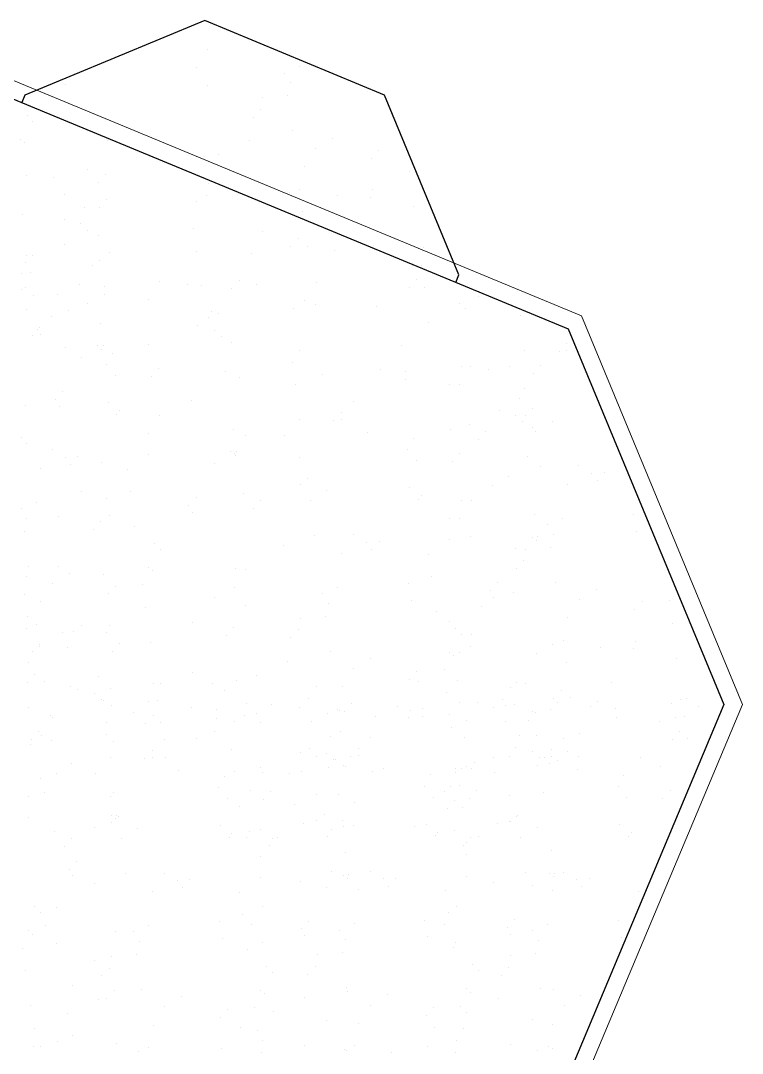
# Model space of a CAD drawing. Header units: inches. Extents: x -10188 to 9179, y -281 to 6710.
# Drawn here: x -1581.2 to -1329.5, y 3168.3 to 3528.6 of the extents above; entities that cross this region are included whole.
import ezdxf

# ---------------------------------------------------------------- set-up
doc = ezdxf.new("R2010")
doc.units = ezdxf.units.IN
doc.header["$MEASUREMENT"] = 0
doc.linetypes.add('HIDDEN', pattern=[0.375, 0.25, -0.125])
for name, color, linetype, lineweight in [('GUTTER', 7, 'Continuous', 15), ('ROOF LINE', 7, 'Continuous', 30), ('ROOFLINE', 7, 'HIDDEN', 30)]:
    doc.layers.add(name, color=color, linetype=linetype, lineweight=lineweight)

msp = doc.modelspace()

# ---------------------------------------------------------------- linework, layer by layer
at = {"layer": 'GUTTER'}
for p, q in [((-1619.97, 3522.79), (-1385.62, 3425.65)), ((-1385.62, 3425.65), (-1329.48, 3290.02)), ((-1329.48, 3290.02), (-1529.57, 2812.51))]:
    msp.add_line(p, q, dxfattribs=at)
at = {"layer": 'ROOF LINE'}
for p, q in [((-1516.99, 3528.62), (-1579.71, 3502.64)), ((-1454.28, 3502.64), (-1516.99, 3528.62)), ((-1619.97, 3516.3), (-1390.21, 3421.06)), ((-1579.71, 3502.64), (-1580.78, 3500.05)), ((-1428.3, 3439.93), (-1454.28, 3502.64)), ((-1429.39, 3437.3), (-1428.3, 3439.93)), ((-1390.21, 3421.06), (-1335.98, 3290.03)), ((-1335.98, 3290.03), (-1536.07, 2812.52))]:
    msp.add_line(p, q, dxfattribs=at)
at = {"layer": 'ROOFLINE', "color": 7, "linetype": 'Continuous', "lineweight": 25, "ltscale": 100}
for p, q in [((-1515.86, 3518.66), (-1515.86, 3518.66)), ((-1519.89, 3512.33), (-1519.89, 3512.33)), ((-1489.08, 3510.26), (-1489.08, 3510.26)), ((-1483.91, 3512.56), (-1483.91, 3512.56)), ((-1565.69, 3506.26), (-1565.69, 3506.26)), ((-1516.03, 3506.05), (-1516.03, 3506.05)), ((-1487.12, 3506.99), (-1487.12, 3506.99)), ((-1488.05, 3502.45), (-1488.05, 3502.45)), ((-1496.83, 3501.67), (-1496.83, 3501.67)), ((-1578.94, 3495.59), (-1578.94, 3495.59)), ((-1500.12, 3494.86), (-1500.12, 3494.86)), ((-1497.59, 3497.63), (-1497.59, 3497.63)), ((-1577.02, 3493.55), (-1577.02, 3493.55)), ((-1486.45, 3490.25), (-1486.45, 3490.25)), ((-1472.29, 3487.65), (-1472.29, 3487.65)), ((-1581.05, 3487.22), (-1581.05, 3487.22)), ((-1579.75, 3485.97), (-1579.75, 3485.97)), ((-1550.85, 3486.92), (-1550.85, 3486.92)), ((-1501.19, 3486.71), (-1501.19, 3486.71)), ((-1478.21, 3484.06), (-1478.21, 3484.06)), ((-1512.08, 3481.81), (-1512.08, 3481.81)), ((-1458.78, 3480.52), (-1458.78, 3480.52)), ((-1456.25, 3483.28), (-1456.25, 3483.28)), ((-1482.24, 3477.73), (-1482.24, 3477.73)), ((-1579.22, 3474.67), (-1579.22, 3474.67)), ((-1569.68, 3473.73), (-1569.68, 3473.73)), ((-1557.99, 3476.57), (-1557.99, 3476.57)), ((-1551.47, 3474.94), (-1551.47, 3474.94)), ((-1523.46, 3476.42), (-1523.46, 3476.42)), ((-1445.72, 3475.9), (-1445.72, 3475.9)), ((-1554, 3472.17), (-1554, 3472.17)), ((-1515.77, 3471.94), (-1515.77, 3471.94)), ((-1483.76, 3469.88), (-1483.76, 3469.88)), ((-1458.41, 3469.57), (-1458.41, 3469.57)), ((-1565.87, 3467.89), (-1565.87, 3467.89)), ((-1551.28, 3466.31), (-1551.28, 3466.31)), ((-1516.21, 3467.68), (-1516.21, 3467.68)), ((-1487.31, 3468.62), (-1487.31, 3468.62)), ((-1470.74, 3467.47), (-1470.74, 3467.47)), ((-1459.19, 3467.08), (-1459.19, 3467.08)), ((-1558.76, 3463.37), (-1558.76, 3463.37)), ((-1553.81, 3463.54), (-1553.81, 3463.54)), ((-1519.8, 3465.62), (-1519.8, 3465.62)), ((-1444.11, 3463.71), (-1444.11, 3463.71)), ((-1580.48, 3461.08), (-1580.48, 3461.08)), ((-1565.96, 3459.12), (-1565.96, 3459.12)), ((-1482.73, 3462.07), (-1482.73, 3462.07)), ((-1560.19, 3457.69), (-1560.19, 3457.69)), ((-1557.73, 3455.56), (-1557.73, 3455.56)), ((-1520.78, 3456.05), (-1520.78, 3456.05)), ((-1554.15, 3453.5), (-1554.15, 3453.5)), ((-1496.75, 3454.96), (-1496.75, 3454.96)), ((-1484.42, 3452.54), (-1484.42, 3452.54)), ((-1565.77, 3450.49), (-1565.77, 3450.49)), ((-1519.75, 3448.24), (-1519.75, 3448.24)), ((-1486.96, 3449.77), (-1486.96, 3449.77)), ((-1481.13, 3449.88), (-1481.13, 3449.88)), ((-1471.78, 3448.39), (-1471.78, 3448.39)), ((-1442.88, 3449.34), (-1442.88, 3449.34)), ((-1440.57, 3449.46), (-1440.57, 3449.46)), ((-1579.25, 3446.71), (-1579.25, 3446.71)), ((-1576.93, 3446.84), (-1576.93, 3446.84)), ((-1553.53, 3445.11), (-1553.53, 3445.11)), ((-1550.35, 3447.66), (-1550.35, 3447.66)), ((-1500.69, 3447.45), (-1500.69, 3447.45)), ((-1579.64, 3444.19), (-1579.64, 3444.19)), ((-1577.8, 3440.71), (-1577.8, 3440.71)), ((-1556.13, 3443.37), (-1556.13, 3443.37)), ((-1444.6, 3443.13), (-1444.6, 3443.13)), ((-1441.43, 3443.33), (-1441.43, 3443.33)), ((-1580.96, 3440.51), (-1580.96, 3440.51)), ((-1532.69, 3437.68), (-1532.69, 3437.68)), ((-1504.94, 3437.94), (-1504.94, 3437.94)), ((-1478.13, 3437.35), (-1478.13, 3437.35)), ((-1443.09, 3438.19), (-1443.09, 3438.19)), ((-1580.95, 3434.85), (-1580.95, 3434.85)), ((-1579.45, 3435.56), (-1579.45, 3435.56)), ((-1560.77, 3436.47), (-1560.77, 3436.47)), ((-1552.05, 3435.79), (-1552.05, 3435.79)), ((-1523.15, 3436.74), (-1523.15, 3436.74)), ((-1518.15, 3436.05), (-1518.15, 3436.05)), ((-1507.47, 3435.18), (-1507.47, 3435.18)), ((-1498.91, 3436.72), (-1498.91, 3436.72)), ((-1445.62, 3435.42), (-1445.62, 3435.42)), ((-1440.4, 3435.53), (-1440.4, 3435.53)), ((-1576.77, 3432.9), (-1576.77, 3432.9)), ((-1568.22, 3433.22), (-1568.22, 3433.22)), ((-1551.93, 3432.92), (-1551.93, 3432.92)), ((-1536.72, 3431.35), (-1536.72, 3431.35)), ((-1482.16, 3431.02), (-1482.16, 3431.02)), ((-1428.04, 3430), (-1428.04, 3430)), ((-1421.54, 3432.48), (-1421.54, 3432.48)), ((-1579.13, 3427.96), (-1579.13, 3427.96)), ((-1564.41, 3427.37), (-1564.41, 3427.37)), ((-1557.91, 3429.85), (-1557.91, 3429.85)), ((-1514.75, 3427.16), (-1514.75, 3427.16)), ((-1512.23, 3426.37), (-1512.23, 3426.37)), ((-1485.85, 3428.11), (-1485.85, 3428.11)), ((-1478.45, 3429.5), (-1478.45, 3429.5)), ((-1456.95, 3429.05), (-1456.95, 3429.05)), ((-1426.2, 3428.35), (-1426.2, 3428.35)), ((-1570.25, 3425.56), (-1570.25, 3425.56)), ((-1553.44, 3422.99), (-1553.44, 3422.99)), ((-1515.69, 3425.23), (-1515.69, 3425.23)), ((-1438.8, 3423.33), (-1438.8, 3423.33)), ((-1406.9, 3425.73), (-1406.9, 3425.73)), ((-1575.16, 3420.71), (-1575.16, 3420.71)), ((-1574.45, 3421.54), (-1574.45, 3421.54)), ((-1574.28, 3419.24), (-1574.28, 3419.24)), ((-1519.43, 3422.13), (-1519.43, 3422.13)), ((-1513.67, 3420.69), (-1513.67, 3420.69)), ((-1576.98, 3418.78), (-1576.98, 3418.78)), ((-1536.53, 3415.56), (-1536.53, 3415.56)), ((-1511.2, 3418.57), (-1511.2, 3418.57)), ((-1507.63, 3416.51), (-1507.63, 3416.51)), ((-1390.8, 3415.99), (-1390.8, 3415.99)), ((-1565.43, 3414.62), (-1565.43, 3414.62)), ((-1554.34, 3415.13), (-1554.34, 3415.13)), ((-1552.8, 3414.03), (-1552.8, 3414.03)), ((-1552.42, 3415.18), (-1552.42, 3415.18)), ((-1549.25, 3412.54), (-1549.25, 3412.54)), ((-1483.78, 3413.52), (-1483.78, 3413.52)), ((-1448.44, 3415.45), (-1448.44, 3415.45)), ((-1405.29, 3413.54), (-1405.29, 3413.54)), ((-1393.33, 3413.23), (-1393.33, 3413.23)), ((-1390.63, 3413.69), (-1390.63, 3413.69)), ((-1560.11, 3410.98), (-1560.11, 3410.98)), ((-1551.23, 3408.58), (-1551.23, 3408.58)), ((-1486.48, 3409.43), (-1486.48, 3409.43)), ((-1399.84, 3408.28), (-1399.84, 3408.28)), ((-1548.22, 3404.74), (-1548.22, 3404.74)), ((-1533.11, 3407.2), (-1533.11, 3407.2)), ((-1509.6, 3406.37), (-1509.6, 3406.37)), ((-1475.86, 3405.19), (-1475.86, 3405.19)), ((-1455.67, 3406.82), (-1455.67, 3406.82)), ((-1446.95, 3406.14), (-1446.95, 3406.14)), ((-1427.59, 3408.02), (-1427.59, 3408.02)), ((-1424.16, 3407.9), (-1424.16, 3407.9)), ((-1418.05, 3407.08), (-1418.05, 3407.08)), ((-1410.68, 3408.12), (-1410.68, 3408.12)), ((-1402.38, 3405.52), (-1402.38, 3405.52)), ((-1535.65, 3404.43), (-1535.65, 3404.43)), ((-1504.76, 3404.25), (-1504.76, 3404.25)), ((-1485.45, 3401.62), (-1485.45, 3401.62)), ((-1446.83, 3403.26), (-1446.83, 3403.26)), ((-1431.62, 3401.69), (-1431.62, 3401.69)), ((-1428.19, 3401.57), (-1428.19, 3401.57)), ((-1566.48, 3399.1), (-1566.48, 3399.1)), ((-1405.29, 3400.18), (-1405.29, 3400.18)), ((-1579.49, 3394.34), (-1579.49, 3394.34)), ((-1569.01, 3396.34), (-1569.01, 3396.34)), ((-1567.72, 3393.96), (-1567.72, 3393.96)), ((-1550.59, 3395.28), (-1550.59, 3395.28)), ((-1521.69, 3396.23), (-1521.69, 3396.23)), ((-1465.15, 3395.9), (-1465.15, 3395.9)), ((-1407.13, 3396.71), (-1407.13, 3396.71)), ((-1547.6, 3391.38), (-1547.6, 3391.38)), ((-1546.61, 3392.54), (-1546.61, 3392.54)), ((-1532.61, 3390.96), (-1532.61, 3390.96)), ((-1469.35, 3391.89), (-1469.35, 3391.89)), ((-1414.33, 3392.47), (-1414.33, 3392.47)), ((-1408.57, 3391.03), (-1408.57, 3391.03)), ((-1405.13, 3390.91), (-1405.13, 3390.91)), ((-1402.61, 3393.16), (-1402.61, 3393.16)), ((-1483.85, 3389.43), (-1483.85, 3389.43)), ((-1471.89, 3389.12), (-1471.89, 3389.12)), ((-1469.18, 3389.58), (-1469.18, 3389.58)), ((-1424.74, 3387.84), (-1424.74, 3387.84)), ((-1406.11, 3388.91), (-1406.11, 3388.91)), ((-1402.53, 3386.85), (-1402.53, 3386.85)), ((-1395.84, 3388.78), (-1395.84, 3388.78)), ((-1580.97, 3383.29), (-1580.97, 3383.29)), ((-1536.64, 3384.64), (-1536.64, 3384.64)), ((-1506.91, 3386), (-1506.91, 3386)), ((-1502.72, 3383.79), (-1502.72, 3383.79)), ((-1489.24, 3384.01), (-1489.24, 3384.01)), ((-1460.33, 3384.96), (-1460.33, 3384.96)), ((-1431.43, 3385.9), (-1431.43, 3385.9)), ((-1418.97, 3385.25), (-1418.97, 3385.25)), ((-1401.58, 3385.35), (-1401.58, 3385.35)), ((-1579.05, 3381.25), (-1579.05, 3381.25)), ((-1444.15, 3382.88), (-1444.15, 3382.88)), ((-1421.5, 3382.48), (-1421.5, 3382.48)), ((-1570.17, 3378.85), (-1570.17, 3378.85)), ((-1565.61, 3376.25), (-1565.61, 3376.25)), ((-1561.28, 3376.45), (-1561.28, 3376.45)), ((-1536.71, 3377.19), (-1536.71, 3377.19)), ((-1507.81, 3378.14), (-1507.81, 3378.14)), ((-1506.75, 3377.46), (-1506.75, 3377.46)), ((-1506.27, 3377.03), (-1506.27, 3377.03)), ((-1505.89, 3378.19), (-1505.89, 3378.19)), ((-1483.84, 3376.07), (-1483.84, 3376.07)), ((-1446.13, 3378.92), (-1446.13, 3378.92)), ((-1428.02, 3377.54), (-1428.02, 3377.54)), ((-1404.5, 3376.71), (-1404.5, 3376.71)), ((-1574.2, 3372.52), (-1574.2, 3372.52)), ((-1563.82, 3373.69), (-1563.82, 3373.69)), ((-1552.88, 3374.62), (-1552.88, 3374.62)), ((-1513.58, 3373.98), (-1513.58, 3373.98)), ((-1443.12, 3375.08), (-1443.12, 3375.08)), ((-1430.55, 3374.77), (-1430.55, 3374.77)), ((-1399.98, 3373.16), (-1399.98, 3373.16)), ((-1386.51, 3373.3), (-1386.51, 3373.3)), ((-1543.93, 3372.17), (-1543.93, 3372.17)), ((-1481.17, 3369.05), (-1481.17, 3369.05)), ((-1410.86, 3369.75), (-1410.86, 3369.75)), ((-1381.96, 3370.7), (-1381.96, 3370.7)), ((-1377.63, 3370.9), (-1377.63, 3370.9)), ((-1483.69, 3366.81), (-1483.69, 3366.81)), ((-1445.49, 3365.62), (-1445.49, 3365.62)), ((-1416.59, 3366.57), (-1416.59, 3366.57)), ((-1390.54, 3366.97), (-1390.54, 3366.97)), ((-1380.16, 3368.14), (-1380.16, 3368.14)), ((-1560.02, 3364.26), (-1560.02, 3364.26)), ((-1551.14, 3361.87), (-1551.14, 3361.87)), ((-1542.9, 3364.36), (-1542.9, 3364.36)), ((-1519.95, 3362.11), (-1519.95, 3362.11)), ((-1503.3, 3363.73), (-1503.3, 3363.73)), ((-1474.4, 3364.68), (-1474.4, 3364.68)), ((-1442.51, 3361.72), (-1442.51, 3361.72)), ((-1441.52, 3362.88), (-1441.52, 3362.88)), ((-1580.95, 3358.34), (-1580.95, 3358.34)), ((-1575.78, 3360.64), (-1575.78, 3360.64)), ((-1522.48, 3359.34), (-1522.48, 3359.34)), ((-1500.06, 3358.38), (-1500.06, 3358.38)), ((-1497.52, 3361.14), (-1497.52, 3361.14)), ((-1480.14, 3361.25), (-1480.14, 3361.25)), ((-1427.51, 3361.31), (-1427.51, 3361.31)), ((-1424.07, 3361.18), (-1424.07, 3361.18)), ((-1578.99, 3355.07), (-1578.99, 3355.07)), ((-1567.9, 3355.59), (-1567.9, 3355.59)), ((-1550.09, 3356.02), (-1550.09, 3356.02)), ((-1521.19, 3356.96), (-1521.19, 3356.96)), ((-1431.54, 3354.98), (-1431.54, 3354.98)), ((-1428.1, 3354.86), (-1428.1, 3354.86)), ((-1401.82, 3356.34), (-1401.82, 3356.34)), ((-1392.12, 3355.09), (-1392.12, 3355.09)), ((-1367.49, 3356.32), (-1367.49, 3356.32)), ((-1555.84, 3351.24), (-1555.84, 3351.24)), ((-1553.31, 3354.01), (-1553.31, 3354.01)), ((-1541.3, 3352.16), (-1541.3, 3352.16)), ((-1397.29, 3352.79), (-1397.29, 3352.79)), ((-1579.92, 3350.53), (-1579.92, 3350.53)), ((-1478.53, 3349.05), (-1478.53, 3349.05)), ((-1465.07, 3349.19), (-1465.07, 3349.19)), ((-1431.62, 3347.53), (-1431.62, 3347.53)), ((-1424.24, 3348.58), (-1424.24, 3348.58)), ((-1402.71, 3348.48), (-1402.71, 3348.48)), ((-1401.17, 3347.38), (-1401.17, 3347.38)), ((-1400.79, 3348.53), (-1400.79, 3348.53)), ((-1395.34, 3349.52), (-1395.34, 3349.52)), ((-1366.44, 3350.47), (-1366.44, 3350.47)), ((-1534.44, 3346.29), (-1534.44, 3346.29)), ((-1532.52, 3344.25), (-1532.52, 3344.25)), ((-1489.42, 3345.64), (-1489.42, 3345.64)), ((-1460.52, 3346.59), (-1460.52, 3346.59)), ((-1458.72, 3344.03), (-1458.72, 3344.03)), ((-1456.19, 3346.79), (-1456.19, 3346.79)), ((-1408.48, 3344.32), (-1408.48, 3344.32)), ((-1405.05, 3344.2), (-1405.05, 3344.2)), ((-1396.27, 3344.98), (-1396.27, 3344.98)), ((-1469.1, 3342.87), (-1469.1, 3342.87)), ((-1438.83, 3342.51), (-1438.83, 3342.51)), ((-1405.8, 3340.16), (-1405.8, 3340.16)), ((-1578.31, 3338.33), (-1578.31, 3338.33)), ((-1567.8, 3338.19), (-1567.8, 3338.19)), ((-1536.55, 3337.93), (-1536.55, 3337.93)), ((-1535.25, 3336.68), (-1535.25, 3336.68)), ((-1506.35, 3337.62), (-1506.35, 3337.62)), ((-1502.63, 3337.08), (-1502.63, 3337.08)), ((-1408.34, 3337.39), (-1408.34, 3337.39)), ((-1578.96, 3334.54), (-1578.96, 3334.54)), ((-1564.15, 3335.73), (-1564.15, 3335.73)), ((-1552.38, 3335.36), (-1552.38, 3335.36)), ((-1437.81, 3334.7), (-1437.81, 3334.7)), ((-1394.66, 3332.78), (-1394.66, 3332.78)), ((-1570.08, 3332.14), (-1570.08, 3332.14)), ((-1548.12, 3331.36), (-1548.12, 3331.36)), ((-1538.62, 3331.79), (-1538.62, 3331.79)), ((-1506.66, 3330.75), (-1506.66, 3330.75)), ((-1470.68, 3330.98), (-1470.68, 3330.98)), ((-1446.05, 3332.21), (-1446.05, 3332.21)), ((-1417.38, 3329.68), (-1417.38, 3329.68)), ((-1414.85, 3332.45), (-1414.85, 3332.45)), ((-1409.4, 3329.24), (-1409.4, 3329.24)), ((-1380.5, 3330.18), (-1380.5, 3330.18)), ((-1579.83, 3328.41), (-1579.83, 3328.41)), ((-1574.11, 3325.81), (-1574.11, 3325.81)), ((-1550.65, 3328.6), (-1550.65, 3328.6)), ((-1513.5, 3327.27), (-1513.5, 3327.27)), ((-1475.85, 3328.68), (-1475.85, 3328.68)), ((-1473.9, 3325.41), (-1473.9, 3325.41)), ((-1444.99, 3326.36), (-1444.99, 3326.36)), ((-1416.09, 3327.3), (-1416.09, 3327.3)), ((-1386.43, 3326.59), (-1386.43, 3326.59)), ((-1364.47, 3325.81), (-1364.47, 3325.81)), ((-1354.96, 3326.24), (-1354.96, 3326.24)), ((-1537.59, 3323.98), (-1537.59, 3323.98)), ((-1502.8, 3324.47), (-1502.8, 3324.47)), ((-1436.2, 3322.51), (-1436.2, 3322.51)), ((-1420.29, 3324.34), (-1420.29, 3324.34)), ((-1367, 3323.04), (-1367, 3323.04)), ((-1578.8, 3320.6), (-1578.8, 3320.6)), ((-1521.37, 3318.59), (-1521.37, 3318.59)), ((-1483.61, 3320.09), (-1483.61, 3320.09)), ((-1474.82, 3320.87), (-1474.82, 3320.87)), ((-1431.68, 3318.95), (-1431.68, 3318.95)), ((-1390.46, 3320.26), (-1390.46, 3320.26)), ((-1353.93, 3318.43), (-1353.93, 3318.43)), ((-1579.18, 3316.7), (-1579.18, 3316.7)), ((-1575.63, 3317.96), (-1575.63, 3317.96)), ((-1566.44, 3315.07), (-1566.44, 3315.07)), ((-1562.61, 3315.55), (-1562.61, 3315.55)), ((-1559.94, 3317.55), (-1559.94, 3317.55)), ((-1551.06, 3315.16), (-1551.06, 3315.16)), ((-1550.28, 3317.65), (-1550.28, 3317.65)), ((-1506.78, 3317.01), (-1506.78, 3317.01)), ((-1484.36, 3316.05), (-1484.36, 3316.05)), ((-1429.34, 3316.63), (-1429.34, 3316.63)), ((-1546.71, 3311.23), (-1546.71, 3311.23)), ((-1535.98, 3311.79), (-1535.98, 3311.79)), ((-1509.32, 3314.25), (-1509.32, 3314.25)), ((-1486.89, 3313.28), (-1486.89, 3313.28)), ((-1427.42, 3314.59), (-1427.42, 3314.59)), ((-1423.99, 3314.47), (-1423.99, 3314.47)), ((-1395.52, 3311.15), (-1395.52, 3311.15)), ((-1391.98, 3312.41), (-1391.98, 3312.41)), ((-1366.62, 3312.09), (-1366.62, 3312.09)), ((-1577.2, 3308.41), (-1577.2, 3308.41)), ((-1574.6, 3310.15), (-1574.6, 3310.15)), ((-1574.46, 3310.97), (-1574.46, 3310.97)), ((-1564.92, 3310.03), (-1564.92, 3310.03)), ((-1549.24, 3308.47), (-1549.24, 3308.47)), ((-1473.22, 3308.68), (-1473.22, 3308.68)), ((-1431.45, 3308.27), (-1431.45, 3308.27)), ((-1428.02, 3308.15), (-1428.02, 3308.15)), ((-1424.43, 3310.2), (-1424.43, 3310.2)), ((-1401.25, 3307.96), (-1401.25, 3307.96)), ((-1378.96, 3310), (-1378.96, 3310)), ((-1367.4, 3309.6), (-1367.4, 3309.6)), ((-1578.49, 3304.64), (-1578.49, 3304.64)), ((-1487.96, 3305.13), (-1487.96, 3305.13)), ((-1459.06, 3306.08), (-1459.06, 3306.08)), ((-1430.16, 3307.02), (-1430.16, 3307.02)), ((-1390.95, 3304.6), (-1390.95, 3304.6)), ((-1352.33, 3306.24), (-1352.33, 3306.24)), ((-1576.29, 3300.62), (-1576.29, 3300.62)), ((-1521.27, 3301.2), (-1521.27, 3301.2)), ((-1498.85, 3300.23), (-1498.85, 3300.23)), ((-1464.98, 3302.48), (-1464.98, 3302.48)), ((-1443.02, 3301.7), (-1443.02, 3301.7)), ((-1433.52, 3302.13), (-1433.52, 3302.13)), ((-1578.83, 3297.85), (-1578.83, 3297.85)), ((-1573, 3297.96), (-1573, 3297.96)), ((-1554, 3299.66), (-1554, 3299.66)), ((-1534.75, 3297.42), (-1534.75, 3297.42)), ((-1532.44, 3297.54), (-1532.44, 3297.54)), ((-1514.38, 3297.5), (-1514.38, 3297.5)), ((-1505.85, 3298.36), (-1505.85, 3298.36)), ((-1445.56, 3298.94), (-1445.56, 3298.94)), ((-1442.59, 3298.08), (-1442.59, 3298.08)), ((-1428.99, 3298.58), (-1428.99, 3298.58)), ((-1408.4, 3297.61), (-1408.4, 3297.61)), ((-1404.96, 3297.49), (-1404.96, 3297.49)), ((-1375.13, 3297.84), (-1375.13, 3297.84)), ((-1563.65, 3296.47), (-1563.65, 3296.47)), ((-1561.2, 3295.42), (-1561.2, 3295.42)), ((-1555.43, 3293.98), (-1555.43, 3293.98)), ((-1549.72, 3295.57), (-1549.72, 3295.57)), ((-1510.23, 3294.85), (-1510.23, 3294.85)), ((-1477.93, 3296.15), (-1477.93, 3296.15)), ((-1469.01, 3296.15), (-1469.01, 3296.15)), ((-1432.49, 3294.32), (-1432.49, 3294.32)), ((-1410.46, 3295.9), (-1410.46, 3295.9)), ((-1392.64, 3295.07), (-1392.64, 3295.07)), ((-1552.97, 3291.85), (-1552.97, 3291.85)), ((-1552.42, 3291.48), (-1552.42, 3291.48)), ((-1549.39, 3289.8), (-1549.39, 3289.8)), ((-1536.47, 3291.21), (-1536.47, 3291.21)), ((-1533.3, 3291.41), (-1533.3, 3291.41)), ((-1502.55, 3290.36), (-1502.55, 3290.36)), ((-1493.53, 3290.06), (-1493.53, 3290.06)), ((-1480.63, 3292.06), (-1480.63, 3292.06)), ((-1465.78, 3290.33), (-1465.78, 3290.33)), ((-1449.82, 3289.45), (-1449.82, 3289.45)), ((-1427.97, 3290.77), (-1427.97, 3290.77)), ((-1421.74, 3290.65), (-1421.74, 3290.65)), ((-1413.17, 3291.82), (-1413.17, 3291.82)), ((-1412.2, 3289.71), (-1412.2, 3289.71)), ((-1408.9, 3289.97), (-1408.9, 3289.97)), ((-1395.17, 3292.3), (-1395.17, 3292.3)), ((-1393.99, 3290.91), (-1393.99, 3290.91)), ((-1389.34, 3292.41), (-1389.34, 3292.41)), ((-1380, 3290.92), (-1380, 3290.92)), ((-1354.28, 3290.4), (-1354.28, 3290.4)), ((-1351.1, 3291.86), (-1351.1, 3291.86)), ((-1348.78, 3291.99), (-1348.78, 3291.99)), ((-1344.74, 3289.46), (-1344.74, 3289.46)), ((-1578.3, 3288.85), (-1578.3, 3288.85)), ((-1570.7, 3286.29), (-1570.7, 3286.29)), ((-1541.8, 3287.24), (-1541.8, 3287.24)), ((-1534.95, 3286.27), (-1534.95, 3286.27)), ((-1521.61, 3288.86), (-1521.61, 3288.86)), ((-1512.89, 3288.18), (-1512.89, 3288.18)), ((-1502.98, 3286.1), (-1502.98, 3286.1)), ((-1498.91, 3286.88), (-1498.91, 3286.88)), ((-1483.99, 3289.13), (-1483.99, 3289.13)), ((-1474.08, 3287.04), (-1474.08, 3287.04)), ((-1470.54, 3288.3), (-1470.54, 3288.3)), ((-1470.01, 3287.82), (-1470.01, 3287.82)), ((-1468.32, 3287.57), (-1468.32, 3287.57)), ((-1457.51, 3285.89), (-1457.51, 3285.89)), ((-1445.18, 3287.99), (-1445.18, 3287.99)), ((-1441.11, 3288.76), (-1441.11, 3288.76)), ((-1440.98, 3285.89), (-1440.98, 3285.89)), ((-1431.45, 3286.63), (-1431.45, 3286.63)), ((-1416.28, 3288.93), (-1416.28, 3288.93)), ((-1402.54, 3287.57), (-1402.54, 3287.57)), ((-1401.69, 3287.35), (-1401.69, 3287.35)), ((-1396.53, 3288.15), (-1396.53, 3288.15)), ((-1382.36, 3289.2), (-1382.36, 3289.2)), ((-1373.64, 3288.52), (-1373.64, 3288.52)), ((-1349.65, 3285.86), (-1349.65, 3285.86)), ((-1570, 3285.43), (-1570, 3285.43)), ((-1551.39, 3283.67), (-1551.39, 3283.67)), ((-1537.49, 3283.5), (-1537.49, 3283.5)), ((-1532.27, 3283.61), (-1532.27, 3283.61)), ((-1512.77, 3285.31), (-1512.77, 3285.31)), ((-1506.58, 3284.04), (-1506.58, 3284.04)), ((-1497.56, 3283.74), (-1497.56, 3283.74)), ((-1479.6, 3284.25), (-1479.6, 3284.25)), ((-1445.96, 3285.5), (-1445.96, 3285.5)), ((-1425.77, 3284.32), (-1425.77, 3284.32)), ((-1412.14, 3284.01), (-1412.14, 3284.01)), ((-1404.22, 3284.59), (-1404.22, 3284.59)), ((-1373.52, 3285.64), (-1373.52, 3285.64)), ((-1358.31, 3284.08), (-1358.31, 3284.08)), ((-1352.81, 3285.66), (-1352.81, 3285.66)), ((-1574.88, 3280.49), (-1574.88, 3280.49)), ((-1574.03, 3279.1), (-1574.03, 3279.1)), ((-1551.37, 3279.66), (-1551.37, 3279.66)), ((-1513.41, 3280.56), (-1513.41, 3280.56)), ((-1473.07, 3278.76), (-1473.07, 3278.76)), ((-1469.51, 3280.49), (-1469.51, 3280.49)), ((-1430.89, 3282.13), (-1430.89, 3282.13)), ((-1426.36, 3278.58), (-1426.36, 3278.58)), ((-1407.13, 3279.25), (-1407.13, 3279.25)), ((-1401.28, 3279.34), (-1401.28, 3279.34)), ((-1386.34, 3279.87), (-1386.34, 3279.87)), ((-1351.3, 3280.72), (-1351.3, 3280.72)), ((-1577.72, 3276.19), (-1577.72, 3276.19)), ((-1577.41, 3277.72), (-1577.41, 3277.72)), ((-1570.32, 3277.58), (-1570.32, 3277.58)), ((-1548.82, 3277.13), (-1548.82, 3277.13)), ((-1531.09, 3277.95), (-1531.09, 3277.95)), ((-1519.91, 3278.08), (-1519.91, 3278.08)), ((-1459.31, 3278.53), (-1459.31, 3278.53)), ((-1408.49, 3275.1), (-1408.49, 3275.1)), ((-1391.84, 3278.29), (-1391.84, 3278.29)), ((-1353.83, 3277.95), (-1353.83, 3277.95)), ((-1348.62, 3278.06), (-1348.62, 3278.06)), ((-1549.79, 3271.48), (-1549.79, 3271.48)), ((-1535.29, 3273.93), (-1535.29, 3273.93)), ((-1535.12, 3271.63), (-1535.12, 3271.63)), ((-1530.67, 3271.41), (-1530.67, 3271.41)), ((-1507.55, 3274.47), (-1507.55, 3274.47)), ((-1483.52, 3273.38), (-1483.52, 3273.38)), ((-1480.27, 3274.52), (-1480.27, 3274.52)), ((-1478, 3272.06), (-1478, 3272.06)), ((-1474.51, 3273.08), (-1474.51, 3273.08)), ((-1466.04, 3271.75), (-1466.04, 3271.75)), ((-1463.5, 3274.52), (-1463.5, 3274.52)), ((-1463.34, 3272.21), (-1463.34, 3272.21)), ((-1416.18, 3271.54), (-1416.18, 3271.54)), ((-1410.54, 3271.81), (-1410.54, 3271.81)), ((-1402.72, 3273.66), (-1402.72, 3273.66)), ((-1400.26, 3271.54), (-1400.26, 3271.54)), ((-1398.57, 3271.5), (-1398.57, 3271.5)), ((-1396.04, 3274.27), (-1396.04, 3274.27)), ((-1395.87, 3271.96), (-1395.87, 3271.96)), ((-1390.37, 3273.55), (-1390.37, 3273.55)), ((-1386.66, 3272.03), (-1386.66, 3272.03)), ((-1365.16, 3271.58), (-1365.16, 3271.58)), ((-1563.46, 3269.51), (-1563.46, 3269.51)), ((-1537.83, 3271.17), (-1537.83, 3271.17)), ((-1497.37, 3267.95), (-1497.37, 3267.95)), ((-1473.73, 3268.19), (-1473.73, 3268.19)), ((-1472.05, 3270.95), (-1472.05, 3270.95)), ((-1471.19, 3270.96), (-1471.19, 3270.96)), ((-1468.47, 3268.9), (-1468.47, 3268.9)), ((-1467.9, 3268.3), (-1467.9, 3268.3)), ((-1427.34, 3267.88), (-1427.34, 3267.88)), ((-1425.58, 3268.53), (-1425.58, 3268.53)), ((-1422.97, 3269.69), (-1422.97, 3269.69)), ((-1400.75, 3268.7), (-1400.75, 3268.7)), ((-1396.68, 3269.48), (-1396.68, 3269.48)), ((-1394.06, 3270.64), (-1394.06, 3270.64)), ((-1358.12, 3268.29), (-1358.12, 3268.29)), ((-1574.37, 3264.25), (-1574.37, 3264.25)), ((-1568.66, 3265.84), (-1568.66, 3265.84)), ((-1555.18, 3266.06), (-1555.18, 3266.06)), ((-1526.27, 3267.01), (-1526.27, 3267.01)), ((-1510.09, 3264.93), (-1510.09, 3264.93)), ((-1506.52, 3266.66), (-1506.52, 3266.66)), ((-1496.87, 3266.42), (-1496.87, 3266.42)), ((-1487.46, 3265.87), (-1487.46, 3265.87)), ((-1483.39, 3266.64), (-1483.39, 3266.64)), ((-1458.56, 3266.81), (-1458.56, 3266.81)), ((-1454.48, 3267.59), (-1454.48, 3267.59)), ((-1438.3, 3265.51), (-1438.3, 3265.51)), ((-1429.65, 3267.76), (-1429.65, 3267.76)), ((-1429.4, 3266.17), (-1429.4, 3266.17)), ((-1423.9, 3267.76), (-1423.9, 3267.76)), ((-1415.92, 3266.4), (-1415.92, 3266.4)), ((-1387.02, 3267.34), (-1387.02, 3267.34)), ((-1370.84, 3265.27), (-1370.84, 3265.27)), ((-1512.07, 3260.97), (-1512.07, 3260.97)), ((-1440.28, 3261.55), (-1440.28, 3261.55)), ((-1431.37, 3261.56), (-1431.37, 3261.56)), ((-1428.2, 3261.75), (-1428.2, 3261.75)), ((-1372.82, 3261.3), (-1372.82, 3261.3)), ((-1578.4, 3257.93), (-1578.4, 3257.93)), ((-1572.69, 3259.51), (-1572.69, 3259.51)), ((-1549.78, 3258.12), (-1549.78, 3258.12)), ((-1548.68, 3259.29), (-1548.68, 3259.29)), ((-1509.06, 3257.12), (-1509.06, 3257.12)), ((-1500.9, 3260.09), (-1500.9, 3260.09)), ((-1493.95, 3259.59), (-1493.95, 3259.59)), ((-1477.99, 3258.7), (-1477.99, 3258.7)), ((-1470.44, 3258.76), (-1470.44, 3258.76)), ((-1437.27, 3257.71), (-1437.27, 3257.71)), ((-1433.43, 3259.85), (-1433.43, 3259.85)), ((-1424.7, 3257.4), (-1424.7, 3257.4)), ((-1422.17, 3260.17), (-1422.17, 3260.17)), ((-1410.53, 3258.45), (-1410.53, 3258.45)), ((-1398.65, 3259.34), (-1398.65, 3259.34)), ((-1369.81, 3257.46), (-1369.81, 3257.46)), ((-1357.24, 3257.16), (-1357.24, 3257.16)), ((-1354.7, 3259.92), (-1354.7, 3259.92)), ((-1504.92, 3254.47), (-1504.92, 3254.47)), ((-1496.49, 3256.82), (-1496.49, 3256.82)), ((-1485.69, 3255.14), (-1485.69, 3255.14)), ((-1464.9, 3255.77), (-1464.9, 3255.77)), ((-1432.39, 3253.84), (-1432.39, 3253.84)), ((-1429.86, 3256.61), (-1429.86, 3256.61)), ((-1427.18, 3253.95), (-1427.18, 3253.95)), ((-1578.48, 3250.48), (-1578.48, 3250.48)), ((-1549.58, 3251.43), (-1549.58, 3251.43)), ((-1548.03, 3250.32), (-1548.03, 3250.32)), ((-1547.65, 3251.48), (-1547.65, 3251.48)), ((-1547.11, 3251.1), (-1547.11, 3251.1)), ((-1475.32, 3251.68), (-1475.32, 3251.68)), ((-1408.31, 3250.9), (-1408.31, 3250.9)), ((-1407.85, 3251.44), (-1407.85, 3251.44)), ((-1555.35, 3247.27), (-1555.35, 3247.27)), ((-1549.63, 3248.85), (-1549.63, 3248.85)), ((-1540.34, 3246.72), (-1540.34, 3246.72)), ((-1511.43, 3247.67), (-1511.43, 3247.67)), ((-1497.45, 3246.36), (-1497.45, 3246.36)), ((-1482.53, 3248.61), (-1482.53, 3248.61)), ((-1477.84, 3249.44), (-1477.84, 3249.44)), ((-1472.62, 3246.53), (-1472.62, 3246.53)), ((-1468.93, 3249.44), (-1468.93, 3249.44)), ((-1468.55, 3247.31), (-1468.55, 3247.31)), ((-1465.22, 3247.92), (-1465.22, 3247.92)), ((-1443.72, 3247.47), (-1443.72, 3247.47)), ((-1439.65, 3248.25), (-1439.65, 3248.25)), ((-1414.82, 3248.42), (-1414.82, 3248.42)), ((-1410.74, 3249.2), (-1410.74, 3249.2)), ((-1410.38, 3249.19), (-1410.38, 3249.19)), ((-1401.09, 3247.06), (-1401.09, 3247.06)), ((-1372.18, 3248.01), (-1372.18, 3248.01)), ((-1569.24, 3245.78), (-1569.24, 3245.78)), ((-1563.46, 3243.19), (-1563.46, 3243.19)), ((-1546.08, 3243.29), (-1546.08, 3243.29)), ((-1508.45, 3243.77), (-1508.45, 3243.77)), ((-1507.46, 3244.93), (-1507.46, 3244.93)), ((-1502.46, 3243.65), (-1502.46, 3243.65)), ((-1501.52, 3245.58), (-1501.52, 3245.58)), ((-1493.45, 3243.35), (-1493.45, 3243.35)), ((-1491.68, 3243.77), (-1491.68, 3243.77)), ((-1474.29, 3243.88), (-1474.29, 3243.88)), ((-1436.66, 3244.35), (-1436.66, 3244.35)), ((-1435.67, 3245.51), (-1435.67, 3245.51)), ((-1429.99, 3246.12), (-1429.99, 3246.12)), ((-1424.21, 3243.52), (-1424.21, 3243.52)), ((-1421.66, 3243.94), (-1421.66, 3243.94)), ((-1406.83, 3243.63), (-1406.83, 3243.63)), ((-1369.19, 3244.11), (-1369.19, 3244.11)), ((-1368.2, 3245.27), (-1368.2, 3245.27)), ((-1566, 3240.42), (-1566, 3240.42)), ((-1494.21, 3241.01), (-1494.21, 3241.01)), ((-1426.75, 3240.76), (-1426.75, 3240.76)), ((-1425.57, 3241.75), (-1425.57, 3241.75)), ((-1395.97, 3238.97), (-1395.97, 3238.97)), ((-1561.72, 3235.39), (-1561.72, 3235.39)), ((-1497.48, 3237.03), (-1497.48, 3237.03)), ((-1467.76, 3238.39), (-1467.76, 3238.39)), ((-1425.69, 3237.61), (-1425.69, 3237.61)), ((-1564.25, 3232.63), (-1564.25, 3232.63)), ((-1459.22, 3231.82), (-1459.22, 3231.82)), ((-1562.96, 3230.25), (-1562.96, 3230.25)), ((-1544.47, 3231.1), (-1544.47, 3231.1)), ((-1531.01, 3231.24), (-1531.01, 3231.24)), ((-1526.46, 3228.64), (-1526.46, 3228.64)), ((-1522.13, 3228.84), (-1522.13, 3228.84)), ((-1497.55, 3229.58), (-1497.55, 3229.58)), ((-1483.57, 3228.27), (-1483.57, 3228.27)), ((-1472.68, 3231.68), (-1472.68, 3231.68)), ((-1468.65, 3230.53), (-1468.65, 3230.53)), ((-1467.11, 3229.42), (-1467.11, 3229.42)), ((-1466.73, 3230.58), (-1466.73, 3230.58)), ((-1454.67, 3229.22), (-1454.67, 3229.22)), ((-1450.34, 3229.42), (-1450.34, 3229.42)), ((-1425.77, 3230.16), (-1425.77, 3230.16)), ((-1405.22, 3231.44), (-1405.22, 3231.44)), ((-1396.86, 3231.11), (-1396.86, 3231.11)), ((-1395.32, 3230.01), (-1395.32, 3230.01)), ((-1394.94, 3231.16), (-1394.94, 3231.16)), ((-1391.76, 3231.57), (-1391.76, 3231.57)), ((-1387.21, 3228.97), (-1387.21, 3228.97)), ((-1382.88, 3229.18), (-1382.88, 3229.18)), ((-1555.36, 3227.69), (-1555.36, 3227.69)), ((-1535.04, 3224.91), (-1535.04, 3224.91)), ((-1524.66, 3226.08), (-1524.66, 3226.08)), ((-1504.77, 3224.56), (-1504.77, 3224.56)), ((-1474.42, 3226.37), (-1474.42, 3226.37)), ((-1463.25, 3225.5), (-1463.25, 3225.5)), ((-1452.87, 3226.66), (-1452.87, 3226.66)), ((-1432.98, 3225.14), (-1432.98, 3225.14)), ((-1416.11, 3228.03), (-1416.11, 3228.03)), ((-1402.63, 3226.95), (-1402.63, 3226.95)), ((-1395.79, 3225.25), (-1395.79, 3225.25)), ((-1385.41, 3226.41), (-1385.41, 3226.41)), ((-1365.52, 3224.89), (-1365.52, 3224.89)), ((-1576.21, 3219.58), (-1576.21, 3219.58)), ((-1574.29, 3217.54), (-1574.29, 3217.54)), ((-1568.57, 3219.12), (-1568.57, 3219.12)), ((-1496.78, 3219.71), (-1496.78, 3219.71)), ((-1431.96, 3217.33), (-1431.96, 3217.33)), ((-1429.32, 3219.46), (-1429.32, 3219.46)), ((-1511.98, 3214.26), (-1511.98, 3214.26)), ((-1503.75, 3216.75), (-1503.75, 3216.75)), ((-1480.79, 3214.49), (-1480.79, 3214.49)), ((-1440.2, 3214.84), (-1440.2, 3214.84)), ((-1409, 3215.08), (-1409, 3215.08)), ((-1372.73, 3214.59), (-1372.73, 3214.59)), ((-1578.32, 3211.22), (-1578.32, 3211.22)), ((-1572.6, 3212.8), (-1572.6, 3212.8)), ((-1548.12, 3210.91), (-1548.12, 3210.91)), ((-1541.79, 3210.73), (-1541.79, 3210.73)), ((-1536.62, 3213.03), (-1536.62, 3213.03)), ((-1500.81, 3213.38), (-1500.81, 3213.38)), ((-1483.32, 3211.73), (-1483.32, 3211.73)), ((-1470, 3211.31), (-1470, 3211.31)), ((-1464.83, 3213.61), (-1464.83, 3213.61)), ((-1433.35, 3213.14), (-1433.35, 3213.14)), ((-1411.53, 3212.31), (-1411.53, 3212.31)), ((-1402.54, 3211.06), (-1402.54, 3211.06)), ((-1397.37, 3213.36), (-1397.37, 3213.36)), ((-1577.02, 3209.97), (-1577.02, 3209.97)), ((-1568.74, 3206.52), (-1568.74, 3206.52)), ((-1539.84, 3207.46), (-1539.84, 3207.46)), ((-1510.93, 3208.41), (-1510.93, 3208.41)), ((-1496.95, 3207.1), (-1496.95, 3207.1)), ((-1482.03, 3209.35), (-1482.03, 3209.35)), ((-1468.05, 3208.04), (-1468.05, 3208.04)), ((-1439.14, 3208.99), (-1439.14, 3208.99)), ((-1429.49, 3206.85), (-1429.49, 3206.85)), ((-1410.24, 3209.93), (-1410.24, 3209.93)), ((-1400.58, 3207.8), (-1400.58, 3207.8)), ((-1371.68, 3208.74), (-1371.68, 3208.74)), ((-1580.38, 3205.08), (-1580.38, 3205.08)), ((-1540.76, 3202.92), (-1540.76, 3202.92)), ((-1502.14, 3204.55), (-1502.14, 3204.55)), ((-1468.97, 3203.5), (-1468.97, 3203.5)), ((-1430.35, 3205.14), (-1430.35, 3205.14)), ((-1401.51, 3203.25), (-1401.51, 3203.25)), ((-1555.26, 3200.56), (-1555.26, 3200.56)), ((-1549.55, 3202.14), (-1549.55, 3202.14)), ((-1477.76, 3202.72), (-1477.76, 3202.72)), ((-1410.29, 3202.48), (-1410.29, 3202.48)), ((-1579.36, 3197.27), (-1579.36, 3197.27)), ((-1550.3, 3198.1), (-1550.3, 3198.1)), ((-1495.28, 3198.68), (-1495.28, 3198.68)), ((-1493.36, 3196.64), (-1493.36, 3196.64)), ((-1481.04, 3195.91), (-1481.04, 3195.91)), ((-1478.51, 3198.68), (-1478.51, 3198.68)), ((-1423.49, 3199.26), (-1423.49, 3199.26)), ((-1421.57, 3197.22), (-1421.57, 3197.22)), ((-1411.05, 3198.43), (-1411.05, 3198.43)), ((-1552.83, 3195.33), (-1552.83, 3195.33)), ((-1413.58, 3195.67), (-1413.58, 3195.67)), ((-1563.14, 3191.88), (-1563.14, 3191.88)), ((-1548.55, 3190.3), (-1548.55, 3190.3)), ((-1539.16, 3190.72), (-1539.16, 3190.72)), ((-1497.39, 3190.32), (-1497.39, 3190.32)), ((-1496.09, 3189.07), (-1496.09, 3189.07)), ((-1467.37, 3191.31), (-1467.37, 3191.31)), ((-1467.19, 3190.01), (-1467.19, 3190.01)), ((-1453.21, 3188.7), (-1453.21, 3188.7)), ((-1425.6, 3190.9), (-1425.6, 3190.9)), ((-1424.31, 3189.65), (-1424.31, 3189.65)), ((-1399.91, 3191.06), (-1399.91, 3191.06)), ((-1395.4, 3190.59), (-1395.4, 3190.59)), ((-1577.75, 3185.08), (-1577.75, 3185.08)), ((-1553.9, 3187.18), (-1553.9, 3187.18)), ((-1551.08, 3187.54), (-1551.08, 3187.54)), ((-1525, 3188.12), (-1525, 3188.12)), ((-1482.11, 3187.76), (-1482.11, 3187.76)), ((-1459.14, 3185.11), (-1459.14, 3185.11)), ((-1414.65, 3187.51), (-1414.65, 3187.51)), ((-1385.75, 3188.46), (-1385.75, 3188.46)), ((-1564.79, 3182.28), (-1564.79, 3182.28)), ((-1530.92, 3184.53), (-1530.92, 3184.53)), ((-1508.96, 3183.75), (-1508.96, 3183.75)), ((-1499.46, 3184.18), (-1499.46, 3184.18)), ((-1493, 3182.86), (-1493, 3182.86)), ((-1439.71, 3181.57), (-1439.71, 3181.57)), ((-1437.17, 3184.33), (-1437.17, 3184.33)), ((-1427.67, 3184.76), (-1427.67, 3184.76)), ((-1425.54, 3182.62), (-1425.54, 3182.62)), ((-1391.67, 3184.86), (-1391.67, 3184.86)), ((-1534.95, 3178.2), (-1534.95, 3178.2)), ((-1511.5, 3180.98), (-1511.5, 3180.98)), ((-1474.34, 3179.66), (-1474.34, 3179.66)), ((-1463.17, 3178.78), (-1463.17, 3178.78)), ((-1402.55, 3180.24), (-1402.55, 3180.24)), ((-1395.7, 3178.54), (-1395.7, 3178.54)), ((-1576.17, 3176.89), (-1576.17, 3176.89)), ((-1563.04, 3174.49), (-1563.04, 3174.49)), ((-1504.38, 3177.48), (-1504.38, 3177.48)), ((-1498.43, 3176.37), (-1498.43, 3176.37)), ((-1436.92, 3177.23), (-1436.92, 3177.23)), ((-1426.64, 3176.95), (-1426.64, 3176.95)), ((-1576.52, 3170.7), (-1576.52, 3170.7)), ((-1574.2, 3170.83), (-1574.2, 3170.83)), ((-1568.49, 3172.41), (-1568.49, 3172.41)), ((-1547.62, 3171.65), (-1547.62, 3171.65)), ((-1496.7, 3172.99), (-1496.7, 3172.99)), ((-1482.22, 3170.98), (-1482.22, 3170.98)), ((-1464.69, 3170.93), (-1464.69, 3170.93)), ((-1439.33, 3170.62), (-1439.33, 3170.62)), ((-1429.23, 3172.75), (-1429.23, 3172.75)), ((-1410.43, 3171.56), (-1410.43, 3171.56)), ((-1397.22, 3170.69), (-1397.22, 3170.69)), ((-1540.02, 3169.09), (-1540.02, 3169.09)), ((-1536.47, 3170.35), (-1536.47, 3170.35)), ((-1511.12, 3170.03), (-1511.12, 3170.03)), ((-1497.13, 3168.73), (-1497.13, 3168.73)), ((-1468.23, 3169.67), (-1468.23, 3169.67)), ((-1467.62, 3169.4), (-1467.62, 3169.4)), ((-1451.66, 3168.52), (-1451.66, 3168.52)), ((-1429.67, 3168.48), (-1429.67, 3168.48)), ((-1400.77, 3169.43), (-1400.77, 3169.43)), ((-1395.84, 3169.98), (-1395.84, 3169.98))]:
    msp.add_line(p, q, dxfattribs=at)

doc.saveas('drawing.dxf')
